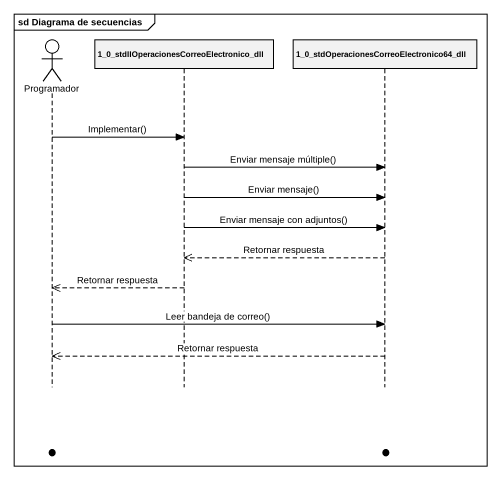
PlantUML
@startuml
mainframe sd Diagrama de secuencias
hide footbox
actor Programador
participant "1_0_stdIIOperacionesCorreoElectronico_dll" as o1_0_stdIIOperacionesCorreoEl
participant "1_0_stdOperacionesCorreoElectronico64_dll" as o1_0_stdOperacionesCorreoElec

Programador -> o1_0_stdIIOperacionesCorreoEl : Implementar()
o1_0_stdIIOperacionesCorreoEl -> o1_0_stdOperacionesCorreoElec : Enviar mensaje múltiple()
o1_0_stdIIOperacionesCorreoEl -> o1_0_stdOperacionesCorreoElec : Enviar mensaje()
o1_0_stdIIOperacionesCorreoEl -> o1_0_stdOperacionesCorreoElec : Enviar mensaje con adjuntos()
o1_0_stdOperacionesCorreoElec -->> o1_0_stdIIOperacionesCorreoEl : Retornar respuesta
o1_0_stdIIOperacionesCorreoEl -->> Programador : Retornar respuesta
Programador -> o1_0_stdOperacionesCorreoElec : Leer bandeja de correo()
o1_0_stdOperacionesCorreoElec -->> Programador : Retornar respuesta
@enduml
